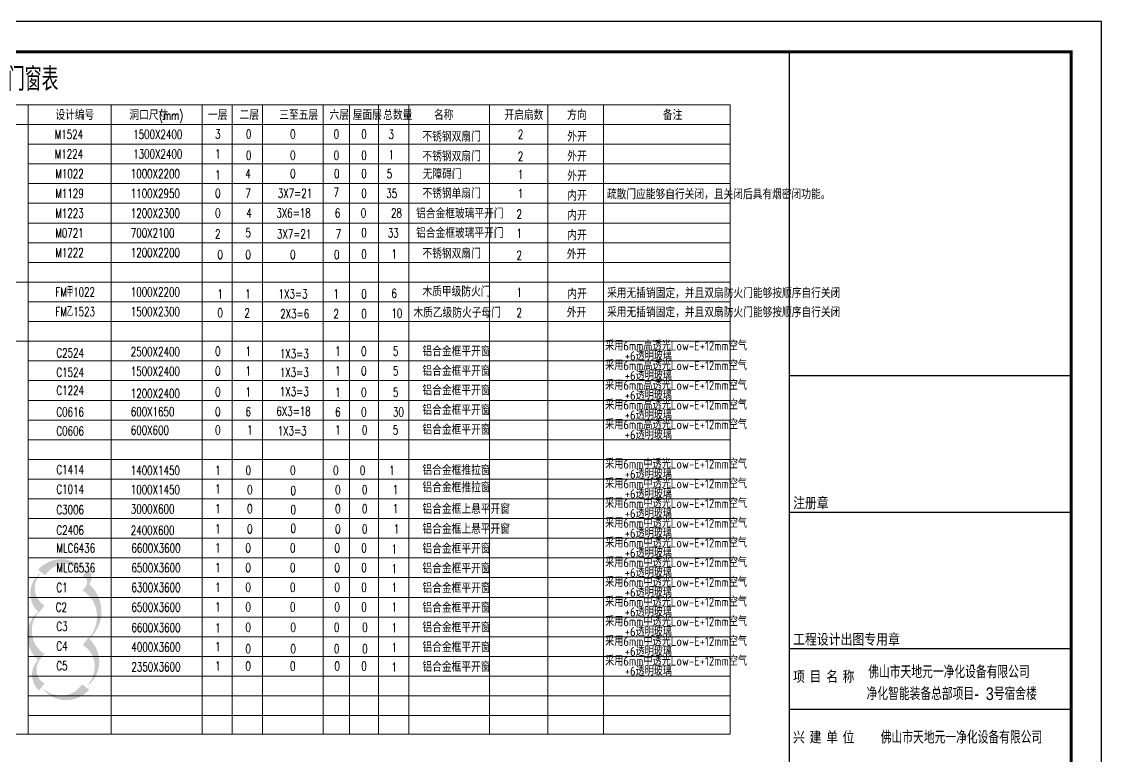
# Model space of a CAD drawing. Extents: x -1041549 to 749950, y -354245 to 17554.
# Drawn here: x -605209 to -587393, y -233564 to -221443 of the extents above; entities that cross this region are included whole.
import ezdxf

# ---------------------------------------------------------------- set-up
doc = ezdxf.new("R2010")
doc.units = 0
doc.header["$LTSCALE"] = 1000
doc.header["$MEASUREMENT"] = 0
for name, color, linetype in [('13', 13, 'Continuous'), ('14', 1, 'Continuous'), ('PUB_TEXT', 7, 'Continuous'), ('PUB_TITLE', 4, 'Continuous')]:
    doc.layers.add(name, color=color, linetype=linetype)
doc.layers.add('A-ANNO-TEXT', color=7, linetype='Continuous', lineweight=15)
doc.layers.add('DIM_MODI', color=6, linetype='Continuous', plot=False)
doc.styles.add('_HZTXT', font='gs_txt.shx', dxfattribs={"width": 0.8, "bigfont": 'HZTXT.shx'})
doc.styles.add('_TCH_WDTABLE', font='SIMPLEX', dxfattribs={"bigfont": 'GBCBIG'})
doc.styles.get("Standard").update_dxf_attribs({"font": 'gbenor.shx', "bigfont": 'gbcbig.shx'})
doc.styles.add('宋体', font='')
doc.styles.get('宋体').set_extended_font_data('宋体')

# ---------------------------------------------------------------- blocks, each defined once
blk = doc.blocks.new('TUQ')
at = {"layer": '14'}
for p, q in [((-9300, 40000), (-9300, 0)), ((-9300, 40000), (0, 40000)), ((-9300, 29320), (0, 29320)), ((-9300, 24820), (0, 24820)), ((-9300, 20320), (0, 20320)), ((-9300, 18320), (0, 18320))]:
    blk.add_line(p, q, dxfattribs=at)
at = {"layer": '13', "color": 7, "style": '_HZTXT', "width": 0.85}
for s, height, p in [('佛山市天地元一净化设备有限公司', 417.91, (-6694, 19336)), ('净化智能装备总部项目-', 417.91, (-6750, 18616)), ('3号宿舍楼', 417.9, (-2815, 18616)), ('佛山市天地元一净化设备有限公司', 417.91, (-6282, 17179))]:
    blk.add_text(s, height=height, dxfattribs=at).set_placement(p)
at = {"layer": '14', "style": '宋体', "width": 0.82}
for s, p in [('注册章', (-9173, 24949)), ('工程设计出图专用章', (-9173, 20449)), ('项', (-9176, 19220)), ('名', (-8081, 19220)), ('称', (-7542, 19220)), ('目', (-8632, 19220)), ('兴', (-9176, 17220)), ('建', (-8632, 17220)), ('单', (-8081, 17220)), ('位', (-7542, 17220))]:
    blk.add_text(s, height=350, dxfattribs=at).set_placement(p)

msp = doc.modelspace()

# ---------------------------------------------------------------- linework, layer by layer
at = {"layer": 'A-ANNO-TEXT', "extrusion": (0, -9.51011e-06, 1)}
for points, elevation in [([(-593520.6, -233200.3), (-593520.6, -222815.8), (-605802.5, -222815.8), (-605802.5, -233200.3)], 2.1), ([(-605102.5, -222815.8), (-605102.5, -233200.3)], 2.1), ([(-603732.4, -222815.8), (-603732.4, -233200.3)], 2.1), ([(-602232.4, -222815.8), (-602232.4, -233200.3)], 2.1), ([(-601732.4, -222815.8), (-601732.4, -233200.3)], 2.1), ([(-601232.4, -222815.8), (-601232.4, -233200.3)], 2.1), ([(-600232.4, -222815.8), (-600232.4, -233200.3)], 2.1), ([(-599796.4, -222815.8), (-599796.4, -233200.3)], 2.1), ([(-599319.6, -222815.8), (-599319.6, -233200.3)], 2.1), ([(-598819.6, -222815.8), (-598819.6, -233200.3)], 2.1), ([(-597487.3, -222815.8), (-597487.3, -233200.3)], 2.1), ([(-596529.2, -222815.8), (-596529.2, -233200.3)], 2.1), ([(-595608, -222815.8), (-595608, -233200.3)], 2.1), ([(-605802.5, -223140.8), (-593520.6, -223140.8)], 2.1), ([(-605102.5, -223465.8), (-593520.6, -223465.8)], 2.1), ([(-605102.5, -223790.8), (-593520.6, -223790.8)], 2.1), ([(-605102.5, -224115.8), (-593520.6, -224115.8)], 2.1), ([(-605102.5, -224440.8), (-593520.6, -224440.8)], 2.1), ([(-605102.5, -224765.8), (-593520.6, -224765.8)], 2.1), ([(-605102.5, -225090.8), (-593520.6, -225090.8)], 2.1), ([(-605102.5, -225415.8), (-593520.6, -225415.8)], 2.1), ([(-605802.5, -225740.8), (-593520.6, -225740.8)], 2.1), ([(-605102.5, -226065.8), (-593520.6, -226065.8)], 2.1), ([(-605102.5, -226390.8), (-593520.6, -226390.8)], 2.1), ([(-605802.5, -226715.8), (-593520.6, -226715.8)], 2.1), ([(-605102.5, -227040.8), (-593520.6, -227040.8)], 2.1), ([(-605102.5, -227365.8), (-593520.6, -227365.8)], 2.1), ([(-605102.5, -227690.8), (-593520.6, -227690.8)], 2.1), ([(-605102.5, -228015.8), (-593520.6, -228015.8)], 2.1), ([(-605102.5, -228340.8), (-593520.6, -228340.8)], 2.1), ([(-605102.5, -228665.8), (-593520.6, -228665.8)], 2.1), ([(-605102.5, -228990.8), (-593520.6, -228990.8)], 2.1), ([(-605102.5, -229315.8), (-593520.6, -229315.8)], 2.1), ([(-605102.5, -229640.8), (-593520.6, -229640.8)], 2.1), ([(-605102.5, -229965.8), (-593520.6, -229965.8)], 2.1), ([(-605102.5, -230290.8), (-593520.6, -230290.8)], 2.1), ([(-605102.5, -230615.8), (-593520.6, -230615.8)], 2.1), ([(-605102.5, -230940.8), (-593520.6, -230940.8)], 2.1), ([(-605102.5, -231265.8), (-593520.6, -231265.8)], 2.1), ([(-605102.5, -231590.8), (-593520.6, -231590.8)], 2.1), ([(-605102.5, -231915.8), (-593520.6, -231915.8)], 2.1), ([(-605102.5, -232240.8), (-593520.6, -232240.8)], 2.1), ([(-605102.5, -232565.8), (-593520.6, -232565.8)], 2.1), ([(-605102.5, -232890.8), (-593520.6, -232890.8)], 2.1), ([(-605802.5, -233200.3), (-593520.6, -233200.3)], 2.2)]:
    msp.add_lwpolyline(points, dxfattribs=dict(at, elevation=elevation))
at = {"layer": 'DIM_MODI'}
msp.add_lwpolyline([(-604876.4, -230532.2, 0, 150, 0.5), (-604876.4, -231132.2, 0, 150, 0.5), (-604876.4, -231932.2, 0, 150, 0.5), (-604876.4, -232417.7, 0, 150, 0.5), (-604154.7, -232417.7, 0, 150, 0.5), (-604154.7, -231667.7, 0, 150, 0.5), (-604154.7, -230767.7, 0, 150, 0.5), (-604154.7, -230532.2, 0, 150, 0.5)], format="xyseb", close=True, dxfattribs=at)
at = {"layer": 'PUB_TITLE'}
msp.add_lwpolyline([(-617092.7, -242443.1), (-587392.7, -242443.1), (-587392.7, -221443.1), (-617092.7, -221443.1)], close=True, dxfattribs=at)
at = {"layer": 'PUB_TITLE', "const_width": 50}
msp.add_lwpolyline([(-615842.7, -241943.1), (-587892.7, -241943.1), (-587892.7, -221943.1), (-615842.7, -221943.1)], close=True, dxfattribs=at)

# ---------------------------------------------------------------- block references
at = {"layer": '14', "xscale": 0.5, "yscale": 0.5, "zscale": 0.5}
msp.add_blockref('TUQ', (-587892.7, -241943.1), dxfattribs=at)

# ---------------------------------------------------------------- texts
at = {"layer": 'A-ANNO-TEXT', "extrusion": (0, -9.5104e-06, 1), "style": '_TCH_WDTABLE'}
for s, height, p in [('门窗表', 385.82, (-605434.5, -222585.4, 2.1)), ('设计编号', 168.79, (-604651.1, -223065.8, 2.1)), ('洞口尺寸', 168.79, (-603430.6, -223065.8, 2.1)), ('六层', 168.79, (-600128.5, -223065.8, 2.1)), ('总数量', 168.79, (-599243.5, -223065.8, 2.1)), ('名称', 168.79, (-598404.9, -223065.8, 2.1)), ('开启扇数', 168.79, (-597241.9, -223065.8, 2.1)), ('方向', 168.79, (-596207.4, -223065.8, 2.1)), ('备注', 168.79, (-594627.4, -223065.8, 2.1)), ('一层', 168.79, (-602133.4, -223065.8, 2.1)), ('二层', 168.79, (-601613.6, -223065.8, 2.1)), ('三至五层', 168.79, (-600957.3, -223065.8, 2.1)), ('屋面层', 168.79, (-599745, -223065.8, 2.1))]:
    msp.add_text(s, height=height, rotation=360, dxfattribs=at).set_placement(p)
at = {"layer": 'A-ANNO-TEXT', "extrusion": (0, -9.5104e-06, 1), "style": '_TCH_WDTABLE', "width": 0.705882}
msp.add_text('(mm)', height=148.75, rotation=360, dxfattribs=at).set_placement((-602939.1, -223065.8, 2.1))
at = {"layer": 'A-ANNO-TEXT', "color": 2, "extrusion": (0, -9.5104e-06, 1), "style": '_TCH_WDTABLE', "width": 0.705882}
for s, height, p in [('M1524', 148.75, (-604662.4, -223377.7, 2.1)), ('1500X2400', 148.75, (-603367.4, -223377.7, 2.1)), ('3', 148.8, (-602017.1, -223374, 2.1)), ('0', 148.8, (-601508, -223374, 2.1)), ('0', 148.8, (-600779.4, -223374, 2.1)), ('0', 148.8, (-600060.3, -223374, 2.1)), ('0', 148.8, (-599604.3, -223374, 2.1)), ('3', 148.8, (-599155.4, -223377.7, 2.1)), ('2', 148.8, (-597020.7, -223377.7, 2.1)), ('M1224', 148.75, (-604662.4, -223702.7, 2.1)), ('1300X2400', 148.75, (-603367.4, -223702.7, 2.1)), ('1', 148.8, (-602017.1, -223699, 2.1)), ('0', 148.8, (-601508, -223723.4, 2.1)), ('0', 148.8, (-600779.4, -223723.4, 2.1)), ('0', 148.8, (-600060.3, -223723.4, 2.1)), ('0', 148.8, (-599604.3, -223723.4, 2.1)), ('1', 148.8, (-599155.4, -223711.2, 2.1)), ('2', 148.8, (-597020.7, -223738.7, 2.1)), ('M1022', 148.75, (-604652.4, -224027.7, 2.1)), ('1000X2200', 148.75, (-603407.4, -224027.7, 2.1)), ('1', 148.8, (-602017.1, -224047.5, 2.1)), ('4', 148.8, (-601517.1, -224024, 2.1)), ('0', 148.8, (-600779.4, -224024, 2.1)), ('0', 148.8, (-600054.7, -224024, 2.1)), ('0', 148.8, (-599604.3, -224024, 2.1)), ('5', 148.8, (-599184.2, -224027.7, 2.1)), ('1', 148.8, (-597020.7, -224036.9, 2.1)), ('M1129', 148.75, (-604652.4, -224352.7, 2.1)), ('1100X2950', 148.75, (-603407.4, -224352.7, 2.1)), ('0', 148.8, (-602017.1, -224349, 2.1)), ('7', 148.8, (-601517.1, -224349, 2.1)), ('3X7=21', 148.75, (-600981.2, -224349, 2.1)), ('7', 148.8, (-600060.3, -224336, 2.1)), ('0', 148.8, (-599604.3, -224349, 2.1)), ('35', 148.75, (-599192.1, -224352.7, 2.1)), ('1', 148.8, (-597020.7, -224352.7, 2.1)), ('M1223', 148.75, (-604652.4, -224677.7, 2.1)), ('1200X2300', 148.75, (-603407.4, -224677.7, 2.1)), ('0', 148.8, (-602017.1, -224674, 2.1)), ('4', 148.8, (-601501.6, -224674, 2.1)), ('3X6=18', 148.75, (-601006.4, -224674, 2.1)), ('6', 148.8, (-600042.1, -224674, 2.1)), ('0', 148.8, (-599612.1, -224674, 2.1)), ('28', 148.75, (-599113.4, -224674, 2.1)), ('2', 148.8, (-597043.2, -224693.4, 2.1)), ('M0721', 148.75, (-604652.4, -225002.7, 2.1)), ('700X2100', 148.75, (-603407.4, -225002.7, 2.1)), ('2', 148.8, (-602017.1, -225022.3, 2.1)), ('5', 148.8, (-601517.1, -224999, 2.1)), ('3X7=21', 148.75, (-600995.7, -225021.9, 2.1)), ('7', 148.8, (-600026, -225021.9, 2.1)), ('0', 148.8, (-599604.3, -224999, 2.1)), ('33', 148.75, (-599166.4, -225002.7, 2.1)), ('1', 148.8, (-597043.2, -225008, 2.1)), ('M1222', 148.75, (-604652.4, -225327.7, 2.1)), ('1200X2200', 148.75, (-603407.4, -225327.7, 2.1)), ('0', 148.8, (-601977.1, -225360.4, 2.1)), ('0', 148.8, (-601517.1, -225360.4, 2.1)), ('0', 148.8, (-600779.4, -225360.4, 2.1)), ('0', 148.8, (-600054.7, -225360.4, 2.1)), ('0', 148.8, (-599604.3, -225353.4, 2.1)), ('1', 148.8, (-599107.4, -225353.4, 2.1)), ('2', 148.8, (-597043.2, -225372.2, 2.1)), ('FM甲1022', 148.75, (-604652.4, -225977.7, 2.1)), ('1000X2200', 148.75, (-603407.4, -225977.7, 2.1)), ('1', 148.8, (-601977.1, -226009.1, 2.1)), ('1', 148.8, (-601519.4, -226009.1, 2.1)), ('1X3=3', 148.75, (-600968.2, -226009.1, 2.1)), ('1', 148.8, (-600063.3, -226009.1, 2.1)), ('0', 148.8, (-599603.3, -226009.1, 2.1)), ('6', 148.8, (-599107.4, -226000.2, 2.1)), ('1', 148.8, (-597043.2, -225984.8, 2.1)), ('FM乙1523', 148.75, (-604652.4, -226302.7, 2.1)), ('1500X2300', 148.75, (-603407.4, -226302.7, 2.1)), ('0', 148.8, (-601977.1, -226321.5, 2.1)), ('2', 148.8, (-601532.3, -226323.5, 2.1)), ('2X3=6', 148.75, (-600941.9, -226337.8, 2.1)), ('2', 148.8, (-600063.3, -226337.8, 2.1)), ('0', 148.8, (-599603.3, -226337.8, 2.1)), ('10', 148.75, (-599107.4, -226330.7, 2.1)), ('2', 148.8, (-597043.2, -226316.9, 2.1)), ('C2524', 148.75, (-604634.9, -226981.7, 2.1)), ('2500X2400', 148.75, (-603407.4, -226961.3, 2.1)), ('0', 148.8, (-602017.1, -226954.2, 2.1)), ('1', 148.8, (-601513.6, -226954.2, 2.1)), ('1X3=3', 148.75, (-600948.1, -226996.6, 2.1)), ('1', 148.8, (-600036.5, -226954.2, 2.1)), ('0', 148.8, (-599607.3, -226954.2, 2.1)), ('5', 148.8, (-599082.6, -226954.2, 2.1)), ('C1524', 148.75, (-604634.9, -227304.4, 2.1)), ('1500X2400', 148.75, (-603407.4, -227286.3, 2.1)), ('0', 148.8, (-602017.1, -227279.2, 2.1)), ('1', 148.8, (-601513.6, -227279.2, 2.1)), ('1X3=3', 148.75, (-600948.1, -227303.5, 2.1)), ('1', 148.8, (-600036.5, -227279.2, 2.1)), ('0', 148.8, (-599607.3, -227279.2, 2.1)), ('5', 148.8, (-599082.6, -227279.2, 2.1)), ('C1224', 148.75, (-604634.9, -227601.7, 2.1)), ('1200X2400', 148.75, (-603407.4, -227652.1, 2.1)), ('0', 148.8, (-602017.1, -227625.5, 2.1)), ('1', 148.8, (-601513.6, -227625.5, 2.1)), ('1X3=3', 148.75, (-600948.1, -227619.7, 2.1)), ('1', 148.8, (-600036.5, -227633.4, 2.1)), ('0', 148.8, (-599607.3, -227633.4, 2.1)), ('5', 148.8, (-599082.6, -227633.4, 2.1)), ('C0616', 148.75, (-604634.9, -227956.6, 2.2)), ('600X1650', 148.75, (-603407.4, -227953.2, 2.1)), ('0', 148.8, (-602017.1, -227950.5, 2.1)), ('6', 148.8, (-601513.6, -227950.5, 2.1)), ('6X3=18', 148.75, (-601006.3, -227944.7, 2.1)), ('6', 148.8, (-600036.5, -227958.4, 2.1)), ('0', 148.8, (-599607.3, -227958.4, 2.1)), ('30', 148.75, (-599082.6, -227958.4, 2.1)), ('C0606', 148.75, (-604634.9, -228270.2, 2.2)), ('600X600', 148.75, (-603407.4, -228257.6, 2.1)), ('0', 148.8, (-602017.1, -228254, 2.2)), ('1', 148.8, (-601489.1, -228254, 2.2)), ('1X3=3', 148.75, (-600983.6, -228268.9, 2.2)), ('1', 148.8, (-600037.3, -228254, 2.2)), ('0', 148.8, (-599593.2, -228254, 2.2)), ('5', 148.8, (-599084.2, -228254, 2.2)), ('C1414', 148.75, (-604634.9, -228908, 2.2)), ('1400X1450', 148.75, (-603407.4, -228921.9, 2.1)), ('1', 148.8, (-602017.1, -228920, 2.2)), ('0', 148.8, (-601513.6, -228920, 2.2)), ('0', 148.8, (-600778.9, -228920, 2.2)), ('0', 148.8, (-600068.8, -228920, 2.2)), ('0', 148.8, (-599627.8, -228920, 2.2)), ('1', 148.8, (-599144.8, -228920, 2.2)), ('C1014', 148.75, (-604634.9, -229230.7, 2.2)), ('1000X1450', 148.75, (-603407.4, -229239, 2.2)), ('1', 148.8, (-602017.1, -229228.6, 2.2)), ('0', 148.8, (-601489.1, -229238.7, 2.2)), ('0', 148.8, (-600772.1, -229253.6, 2.2)), ('0', 148.8, (-600037.3, -229238.7, 2.2)), ('0', 148.8, (-599593.2, -229238.7, 2.2)), ('1', 148.8, (-599084.2, -229238.7, 2.2)), ('C3006', 148.75, (-604634.9, -229570.2, 2.2)), ('3000X600', 148.75, (-603407.4, -229557.6, 2.1)), ('1', 148.8, (-602017.1, -229554, 2.2)), ('0', 148.8, (-601489.1, -229554, 2.2)), ('0', 148.8, (-600772.1, -229568.9, 2.2)), ('0', 148.8, (-600037.3, -229554, 2.2)), ('0', 148.8, (-599593.2, -229554, 2.2)), ('1', 148.8, (-599084.2, -229554, 2.2)), ('C2406', 148.75, (-604634.9, -229906.1, 2.2)), ('2400X600', 148.75, (-603407.4, -229909.4, 2.1)), ('1', 148.8, (-602017.1, -229885.7, 2.2)), ('0', 148.8, (-601489.1, -229885.7, 2.2)), ('0', 148.8, (-600772.1, -229875.1, 2.2)), ('0', 148.8, (-600037.3, -229885.7, 2.2)), ('0', 148.8, (-599593.2, -229885.7, 2.2)), ('1', 148.8, (-599067.3, -229885.7, 2.2)), ('MLC6436', 148.75, (-604634.9, -230202.7, 2.2)), ('6600X3600', 148.75, (-603397.4, -230202.7, 2.2)), ('1', 148.8, (-602017.1, -230199, 2.2)), ('0', 148.8, (-601517.1, -230199, 2.2)), ('0', 148.8, (-600780.9, -230199, 2.2)), ('0', 148.8, (-600047, -230199, 2.2)), ('0', 148.8, (-599604.3, -230199, 2.2)), ('1', 148.8, (-599104.3, -230216.4, 2.2)), ('MLC6536', 148.75, (-604634.9, -230527.7, 2.2)), ('6500X3600', 148.75, (-603397.4, -230527.7, 2.2)), ('1', 148.8, (-602017.1, -230524, 2.2)), ('0', 148.8, (-601517.1, -230524, 2.2)), ('0', 148.8, (-600780.9, -230524, 2.2)), ('0', 148.8, (-600047, -230524, 2.2)), ('0', 148.8, (-599604.3, -230524, 2.2)), ('1', 148.8, (-599104.3, -230541.4, 2.2)), ('C1', 148.75, (-604634.9, -230852.7, 2.2)), ('6300X3600', 148.75, (-603397.4, -230852.7, 2.2)), ('1', 148.8, (-602017.1, -230849, 2.2)), ('0', 148.8, (-601517.1, -230849, 2.2)), ('0', 148.8, (-600780.9, -230849, 2.2)), ('0', 148.8, (-600047, -230849, 2.2)), ('0', 148.8, (-599604.3, -230849, 2.2)), ('1', 148.8, (-599104.3, -230849, 2.2)), ('C2', 148.75, (-604645, -231177.7, 2.2)), ('6500X3600', 148.75, (-603397.4, -231177.7, 2.2)), ('1', 148.8, (-602017.1, -231174, 2.2)), ('0', 148.8, (-601517.1, -231174, 2.2)), ('0', 148.8, (-600780.9, -231174, 2.2)), ('0', 148.8, (-600047, -231174, 2.2)), ('0', 148.8, (-599604.3, -231174, 2.2)), ('1', 148.8, (-599104.3, -231174, 2.2)), ('C3', 148.75, (-604634.9, -231493.4, 2.2)), ('6600X3600', 148.75, (-603397.4, -231513.5, 2.2)), ('1', 148.8, (-602017.1, -231522, 2.2)), ('0', 148.8, (-601517.1, -231510.4, 2.2)), ('0', 148.8, (-600774.2, -231510.4, 2.2)), ('0', 148.8, (-600055.3, -231510.4, 2.2)), ('0', 148.8, (-599589.4, -231510.4, 2.2)), ('1', 148.8, (-599104.3, -231517.2, 2.2)), ('C4', 148.75, (-604634.9, -231818.4, 2.1)), ('4000X3600', 148.75, (-603397.4, -231836.5, 2.2)), ('1', 148.8, (-602017.1, -231829.4, 2.2)), ('0', 148.8, (-601517.1, -231864.2, 2.2)), ('0', 148.8, (-600774.2, -231864.2, 2.2)), ('0', 148.8, (-600055.3, -231864.2, 2.2)), ('0', 148.8, (-599589.4, -231864.2, 2.2)), ('1', 148.8, (-599104.3, -231841.4, 2.2)), ('C5', 148.75, (-604634.9, -232143.4, 2.1)), ('2350X3600', 148.75, (-603397.4, -232161.5, 2.1)), ('1', 148.8, (-602017.1, -232149, 2.2)), ('0', 148.8, (-601517.1, -232149, 2.1)), ('0', 148.8, (-600780.9, -232149, 2.1)), ('0', 148.8, (-600047, -232149, 2.1)), ('0', 148.8, (-599604.3, -232149, 2.1)), ('1', 148.8, (-599104.3, -232166.4, 2.2))]:
    msp.add_text(s, height=height, rotation=360, dxfattribs=at).set_placement(p)
at = {"layer": 'A-ANNO-TEXT', "color": 2, "extrusion": (0, -9.5104e-06, 1), "style": '_TCH_WDTABLE'}
for s, height, p in [('不锈钢双扇门', 168.79, (-598594.8, -223422.4, 2.1)), ('外开', 168.79, (-596205.5, -223421.6, 2.1)), ('不锈钢双扇门', 168.79, (-598594.8, -223747.4, 2.1)), ('外开', 168.79, (-596205.5, -223746.6, 2.1)), ('无障碍门', 168.79, (-598590.1, -224040.8, 2.1)), ('外开', 168.79, (-596205.5, -224071.6, 2.1)), ('外开', 168.79, (-596205.5, -224071.6, 2.1)), ('不锈钢单扇门', 168.79, (-598594.8, -224359.6, 2.1)), ('内开', 168.79, (-596205.5, -224396.6, 2.1)), ('疏散门应能够自行关闭，且关闭后具有烟密闭功能。', 168.794, (-595551.8, -224373.2, 2.2)), ('铝合金框玻璃平开门', 168.79, (-598699.6, -224690.3, 2.1)), ('内开', 168.79, (-596205.5, -224721.6, 2.1)), ('铝合金框玻璃平开门', 168.79, (-598699.6, -225012.3, 2.1)), ('内开', 168.79, (-596205.5, -225049.4, 2.1)), ('不锈钢双扇门', 168.79, (-598594.8, -225351.5, 2.1)), ('外开', 168.79, (-596213, -225362.2, 2.1)), ('木质甲级防火门', 168.79, (-598594.8, -225978.7, 2.1)), ('内开', 168.79, (-596205.5, -226017.9, 2.1)), ('采用无插销固定，并且双扇防火门能够按顺序自行关闭', 168.794, (-595548.8, -226003.5, 2.2)), ('木质乙级防火子母门', 168.79, (-598744.3, -226326.7, 2.1)), ('外开', 168.79, (-596213, -226323.2, 2.1)), ('采用无插销固定，并且双扇防火门能够按顺序自行关闭', 168.794, (-595548.8, -226319.9, 2.2)), ('铝合金框平开窗', 168.79, (-598594.8, -226963.9, 2.1)), ('铝合金框平开窗', 168.79, (-598594.8, -227288.9, 2.1)), ('铝合金框平开窗', 168.79, (-598594.8, -227607.6, 2.1)), ('铝合金框平开窗', 168.79, (-598594.8, -227932.6, 2.1)), ('铝合金框平开窗', 168.79, (-598594.8, -228257.6, 2.1)), ('铝合金框推拉窗', 168.79, (-598594.8, -228925, 2.1)), ('铝合金框推拉窗', 168.79, (-598594.8, -229210.1, 2.1)), ('铝合金框上悬平开窗', 168.79, (-598594.8, -229565.5, 2.1)), ('铝合金框上悬平开窗', 168.79, (-598594.8, -229893.8, 2.1)), ('铝合金框平开窗', 168.79, (-598594.8, -230219.8, 2.1)), ('铝合金框平开窗', 168.79, (-598594.8, -230544.8, 2.1)), ('铝合金框平开窗', 168.79, (-598594.8, -230869.8, 2.1)), ('铝合金框平开窗', 168.79, (-598594.8, -231194.8, 2.1)), ('铝合金框平开窗', 168.79, (-598594.8, -231519.8, 2.1)), ('铝合金框平开窗', 168.79, (-598594.8, -231844.8, 2.1)), ('铝合金框平开窗', 168.79, (-598594.8, -232169.8, 2.1))]:
    msp.add_text(s, height=height, rotation=360, dxfattribs=at).set_placement(p)
at = {"layer": 'PUB_TEXT', "color": 2}
for s, p in [('采用6mm高透光Low-E+12mm空气', (-595580.2, -226867.4, 0.1)), ('+6透明玻璃', (-595257.1, -227031.6, 0.1)), ('采用6mm高透光Low-E+12mm空气', (-595580.2, -227192.4, 0.1)), ('+6透明玻璃', (-595257.1, -227356.6, 0.1)), ('采用6mm高透光Low-E+12mm空气', (-595580.2, -227517.4, 0.1)), ('+6透明玻璃', (-595257.1, -227681.6, 0.1)), ('采用6mm高透光Low-E+12mm空气', (-595580.2, -227842.4, 0.1)), ('+6透明玻璃', (-595257.1, -228006.6, 0.1)), ('采用6mm高透光Low-E+12mm空气', (-595580.2, -228167.4, 0.1)), ('+6透明玻璃', (-595257.1, -228331.6, 0.1)), ('采用6mm中透光Low-E+12mm空气', (-595580.2, -228817.4, 0.1)), ('+6透明玻璃', (-595257.1, -228981.6, 0.1)), ('采用6mm中透光Low-E+12mm空气', (-595580.2, -229142.4, 0.1)), ('+6透明玻璃', (-595257.1, -229306.6, 0.1)), ('采用6mm中透光Low-E+12mm空气', (-595580.2, -229467.4, 0.1)), ('+6透明玻璃', (-595257.1, -229631.6, 0.1)), ('采用6mm中透光Low-E+12mm空气', (-595580.2, -229792.4, 0.1)), ('+6透明玻璃', (-595257.1, -229956.6, 0.1)), ('采用6mm中透光Low-E+12mm空气', (-595580.2, -230117.4, 0.1)), ('+6透明玻璃', (-595257.1, -230281.6, 0.1)), ('采用6mm中透光Low-E+12mm空气', (-595580.2, -230442.4, 0.1)), ('+6透明玻璃', (-595257.1, -230606.6, 0.1)), ('采用6mm中透光Low-E+12mm空气', (-595580.2, -230767.4, 0.1)), ('+6透明玻璃', (-595257.1, -230931.6, 0.1)), ('采用6mm中透光Low-E+12mm空气', (-595580.2, -231092.4, 0.1)), ('采用6mm中透光Low-E+12mm空气', (-595580.2, -231417.4, 0.1)), ('+6透明玻璃', (-595257.1, -231256.6, 0.1)), ('+6透明玻璃', (-595257.1, -231581.6, 0.1)), ('采用6mm中透光Low-E+12mm空气', (-595580.2, -231742.4, 0.1)), ('+6透明玻璃', (-595257.1, -231906.6, 0.1)), ('采用6mm中透光Low-E+12mm空气', (-595580.2, -232067.4, 0)), ('+6透明玻璃', (-595257.1, -232231.6, 0))]:
    msp.add_text(s, height=150, dxfattribs=at).set_placement(p)

doc.saveas('drawing.dxf')
